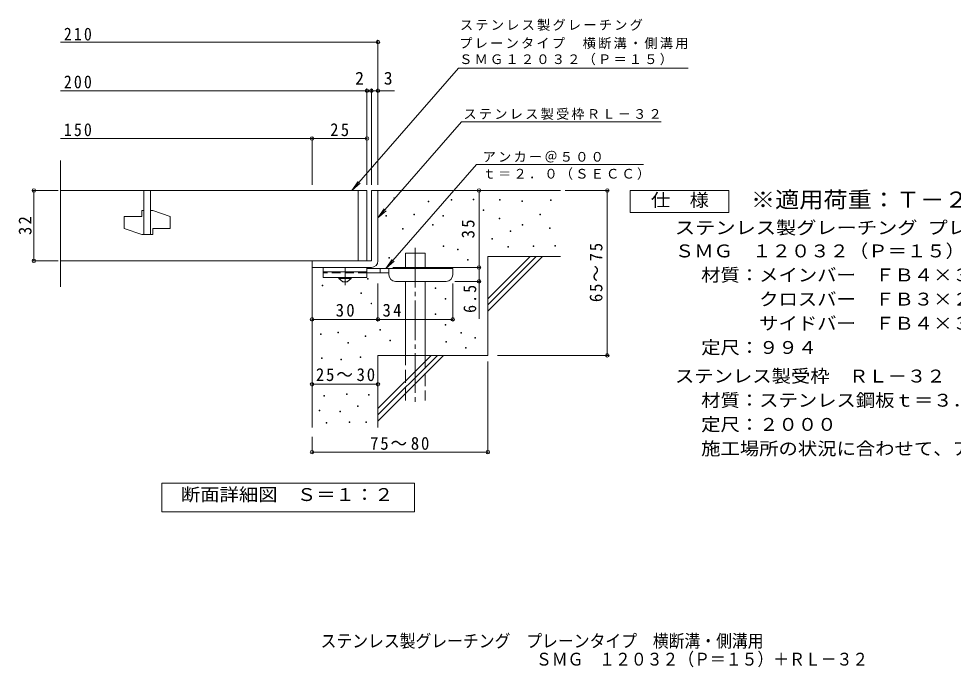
# Model space of a CAD drawing. Units: millimetres, scale not verified. Extents: x -305 to 335, y -274 to 227.
# Drawn here: x -304.6 to 120.8, y -273.9 to 21.2 of the extents above; entities that cross this region are included whole.
import ezdxf
from ezdxf.enums import TextEntityAlignment as Align

# ---------------------------------------------------------------- set-up
doc = ezdxf.new("R2010")
doc.units = ezdxf.units.MM
doc.header["$LTSCALE"] = 2
doc.header["$PDMODE"] = 32
doc.header["$PDSIZE"] = 1.6
for name, pattern in [('CHAIN1', [8, 5, -1, 1, -1]), ('CHAIN2', [12, 9, -1, 1, -1]), ('DASHED2', [3, 2, -1]), ('DASHED3', [4, 3, -1])]:
    doc.linetypes.add(name, pattern=pattern)
for name, color, linetype, lineweight in [('D-0', 7, 'Continuous', 9), ('D-1', 2, 'Continuous', 9), ('D-2', 3, 'Continuous', 9), ('D-4', 7, 'Continuous', 9), ('D-5', 7, 'Continuous', 9), ('D-6', 6, 'Continuous', 9), ('D-9', 4, 'Continuous', 9)]:
    doc.layers.add(name, color=color, linetype=linetype, lineweight=lineweight)
doc.layers.add('F-5_F-5ﾚｲﾔ', color=2, linetype='Continuous')
doc.styles.add('ＭＳ ゴシック', font='')
doc.styles.get('ＭＳ ゴシック').set_extended_font_data('MS Gothic')

msp = doc.modelspace()

# ---------------------------------------------------------------- linework, layer by layer
at = {"layer": 'D-0'}
for points in [[(-133.918, -60.533), (-133.918, -60.233), (-133.618, -60.233), (-133.618, -60.533)], [(-118.252, -62.153), (-118.252, -61.853), (-117.952, -61.853), (-117.952, -62.153)], [(-107.718, -61.343), (-107.718, -61.043), (-107.418, -61.043), (-107.418, -61.343)], [(-97.717, -61.234), (-97.717, -60.933), (-97.417, -60.933), (-97.417, -61.234)], [(-85.689, -61.437), (-85.689, -61.137), (-85.389, -61.137), (-85.389, -61.437)], [(-75.538, -61.979), (-75.538, -61.679), (-75.238, -61.679), (-75.238, -61.979)], [(-62.544, -61.573), (-62.544, -61.272), (-62.244, -61.272), (-62.244, -61.573)], [(-124.805, -68.054), (-124.805, -67.754), (-124.505, -67.754), (-124.505, -68.054)], [(-93.147, -66.031), (-93.147, -65.731), (-92.847, -65.731), (-92.847, -66.031)], [(-67.417, -68.069), (-67.417, -67.769), (-67.117, -67.769), (-67.117, -68.069)], [(-137.523, -68.595), (-137.523, -68.295), (-137.223, -68.295), (-137.223, -68.595)], [(-111.541, -68.596), (-111.541, -68.296), (-111.241, -68.296), (-111.241, -68.596)], [(-85.96, -69.829), (-85.96, -69.529), (-85.66, -69.529), (-85.66, -69.829)], [(-129.938, -74.555), (-129.938, -74.255), (-129.638, -74.255), (-129.638, -74.555)], [(-116.278, -72.792), (-116.278, -72.492), (-115.978, -72.492), (-115.978, -72.792)], [(-80.952, -75.649), (-80.952, -75.349), (-80.652, -75.349), (-80.652, -75.649)], [(-75.402, -72.806), (-75.402, -72.506), (-75.102, -72.506), (-75.102, -72.806)], [(-62.95, -74.295), (-62.95, -73.995), (-62.65, -73.995), (-62.65, -74.295)], [(-89.241, -79.145), (-89.241, -78.845), (-88.941, -78.845), (-88.941, -79.145)], [(-111.405, -82.401), (-111.405, -82.101), (-111.105, -82.101), (-111.105, -82.401)], [(-104.9, -83.899), (-104.9, -83.599), (-104.6, -83.599), (-104.6, -83.899)], [(-81.899, -82.687), (-81.899, -82.387), (-81.599, -82.387), (-81.599, -82.687)], [(-70.394, -82.416), (-70.394, -82.116), (-70.094, -82.116), (-70.094, -82.416)], [(-60.514, -82.281), (-60.514, -81.981), (-60.214, -81.981), (-60.214, -82.281)], [(-136.079, -87.813), (-136.079, -87.513), (-135.779, -87.513), (-135.779, -87.813)], [(-100.329, -88.696), (-100.329, -88.396), (-100.029, -88.396), (-100.029, -88.696)], [(-145.822, -97.335), (-145.822, -97.035), (-145.522, -97.035), (-145.522, -97.335)], [(-166.501, -100.31), (-166.501, -100.01), (-166.201, -100.01), (-166.201, -100.31)], [(-115.042, -101.568), (-115.042, -101.268), (-114.742, -101.268), (-114.742, -101.568)], [(-148.804, -103.797), (-148.804, -103.497), (-148.504, -103.497), (-148.504, -103.797)], [(-110.471, -106.365), (-110.471, -106.065), (-110.171, -106.065), (-110.171, -106.365)], [(-144.234, -108.595), (-144.234, -108.295), (-143.933, -108.295), (-143.933, -108.595)], [(-115.042, -113.401), (-115.042, -113.101), (-114.742, -113.101), (-114.742, -113.401)], [(-110.471, -118.198), (-110.471, -117.898), (-110.171, -117.898), (-110.171, -118.198)], [(-167.289, -122.543), (-167.289, -122.243), (-166.989, -122.243), (-166.989, -122.543)], [(-159.342, -121.694), (-159.342, -121.394), (-159.042, -121.394), (-159.042, -121.694)], [(-146.832, -123.372), (-146.832, -123.072), (-146.532, -123.072), (-146.532, -123.372)], [(-140.268, -120.517), (-140.268, -120.217), (-139.968, -120.217), (-139.968, -120.517)], [(-103.294, -121.939), (-103.294, -121.639), (-102.994, -121.639), (-102.994, -121.939)], [(-154.771, -126.491), (-154.771, -126.191), (-154.471, -126.191), (-154.471, -126.491)], [(-135.697, -125.314), (-135.697, -125.014), (-135.397, -125.014), (-135.397, -125.314)], [(-110.197, -125.999), (-110.197, -125.699), (-109.897, -125.699), (-109.897, -125.999)], [(-96.923, -124.089), (-96.923, -123.789), (-96.623, -123.789), (-96.623, -124.089)], [(-101.245, -128.681), (-101.245, -128.381), (-100.945, -128.381), (-100.945, -128.681)], [(-166.805, -133.428), (-166.805, -133.128), (-166.505, -133.128), (-166.505, -133.428)], [(-157.974, -134.037), (-157.974, -133.737), (-157.674, -133.737), (-157.674, -134.037)], [(-149.142, -132.971), (-149.142, -132.671), (-148.842, -132.671), (-148.842, -132.971)], [(-165.74, -150.482), (-165.74, -150.182), (-165.44, -150.182), (-165.44, -150.482)], [(-155.385, -149.721), (-155.385, -149.421), (-155.085, -149.421), (-155.085, -149.721)], [(-145.412, -150.102), (-145.412, -149.801), (-145.112, -149.801), (-145.112, -150.102)], [(-167.871, -157.182), (-167.871, -156.882), (-167.571, -156.882), (-167.571, -157.182)], [(-158.431, -157.639), (-158.431, -157.339), (-158.131, -157.339), (-158.131, -157.639)], [(-150.361, -155.279), (-150.361, -154.979), (-150.061, -154.979), (-150.061, -155.279)], [(-164.598, -162.892), (-164.598, -162.592), (-164.298, -162.592), (-164.298, -162.892)], [(-154.243, -162.588), (-154.243, -162.288), (-153.943, -162.288), (-153.943, -162.588)], [(-146.63, -162.588), (-146.63, -162.288), (-146.33, -162.288), (-146.33, -162.588)]]:
    msp.add_lwpolyline(points, close=True, dxfattribs=at)
at = {"layer": 'D-1'}
for p, q in [((-144.058, -57), (-144.058, -89)), ((-144.058, -57), (-141.058, -57)), ((-141.058, -89), (-141.058, -57)), ((-171.058, -89), (-144.058, -89)), ((-171.058, -92), (-171.058, -89)), ((-171.058, -92), (-144.058, -92))]:
    msp.add_line(p, q, dxfattribs=at)
msp.add_arc((-144.058, -89), 3, 270, 0, dxfattribs=at)
at = {"layer": 'D-2'}
for p, q in [((-285.592, -100.761), (-285.592, -43.26)), ((-146.058, -57), (-285.592, -57)), ((-247.558, -57), (-247.558, -77)), ((-244.558, -57), (-244.558, -77)), ((-150.058, -57), (-150.058, -89)), ((-146.058, -57), (-146.058, -89)), ((-248.558, -66), (-248.558, -68.75)), ((-247.558, -66), (-248.558, -66)), ((-243.558, -66), (-244.558, -66)), ((-243.558, -66), (-235.558, -68.75)), ((-256.558, -68.75), (-256.558, -74.25)), ((-256.558, -68.75), (-248.558, -68.75)), ((-235.558, -68.75), (-235.558, -74.25)), ((-256.558, -74.25), (-248.558, -77)), ((-243.558, -74.25), (-243.558, -77)), ((-243.558, -74.25), (-235.558, -74.25)), ((-243.558, -77), (-248.558, -77)), ((-285.592, -89), (-146.058, -89))]:
    msp.add_line(p, q, dxfattribs=at)
at = {"layer": 'D-4'}
for p, q in [((-285.592, 10.574), (-141.058, 10.574)), ((-141.058, -54.409), (-141.058, 11.174)), ((-285.592, -11.566), (-146.058, -11.566)), ((-146.058, -54.409), (-146.058, -10.966)), ((-146.058, -11.566), (-145.058, -11.566)), ((-145.058, -11.566), (-133.526, -11.566)), ((-144.058, -54.409), (-144.058, -10.966)), ((-285.592, -33.316), (-171.058, -33.316)), ((-171.058, -54.409), (-171.058, -32.716)), ((-171.058, -33.316), (-146.058, -33.316)), ((-286.662, -57), (-298.272, -57)), ((-297.672, -89), (-297.672, -57)), ((-95.065, -92), (-95.065, -57)), ((-55.852, -57), (-36.121, -57)), ((-36.721, -132), (-36.721, -57)), ((-286.662, -89), (-298.272, -89)), ((-134.256, -92), (-94.465, -92)), ((-95.065, -92), (-95.065, -115.35)), ((-141.056, -116.22), (-141.056, -99.3)), ((-107.056, -116.22), (-107.056, -99.3)), ((-94.465, -98.3), (-106.056, -98.3)), ((-91.058, -134.755), (-91.058, -176.616)), ((-86.611, -132), (-36.121, -132)), ((-171.058, -145.124), (-141.058, -145.124)), ((-171.058, -169), (-171.058, -176.616)), ((-171.058, -176.017), (-91.058, -176.017))]:
    msp.add_line(p, q, dxfattribs=at)
msp.add_lwpolyline([(-171.056, -115.62), (-141.056, -115.62), (-107.056, -115.62)], dxfattribs=at)
for p in [(-141.058, 10.574), (-146.058, -11.566), (-144.058, -11.566), (-141.058, -11.566), (-171.058, -33.316), (-146.058, -33.316), (-297.672, -57), (-95.065, -57), (-36.721, -57), (-297.672, -89), (-95.065, -92), (-95.065, -98.3), (-171.056, -115.62), (-141.056, -115.62), (-107.056, -115.62), (-36.721, -132), (-171.058, -145.124), (-141.058, -145.124), (-171.058, -176.017), (-91.058, -176.017)]:
    msp.add_point(p, dxfattribs=at)
at = {"layer": 'D-5'}
for p, q in [((-104.405, -1.277), (0.069, -1.277)), ((-103.04, -25.799), (-12.121, -25.799)), ((-137.434, -92.5), (-96.25, -45.182)), ((-20.192, -45.182), (-96.25, -45.182)), ((-152.905, -57), (-150.143, -52.832)), ((-141.058, -69.479), (-137.311, -66.169)), ((-137.434, -92.5), (-134.672, -88.332)), ((-137.434, -92.5), (-133.687, -89.189))]:
    msp.add_line(p, q, dxfattribs=at)
for points in [[(-104.405, -1.277), (-152.905, -57), (-149.158, -53.689)], [(-103.04, -25.799), (-141.058, -69.479), (-138.296, -65.312)]]:
    msp.add_lwpolyline(points, dxfattribs=at)
for points in [[(-26.345, -67), (-26.345, -57), (18.655, -57), (18.655, -67)], [(-239.457, -203.188), (-239.457, -190.188), (-124.457, -190.188), (-124.457, -203.188)]]:
    msp.add_lwpolyline(points, close=True, dxfattribs=at)
at = {"layer": 'D-6'}
for p, q in [((-141.058, -57), (-58.058, -57)), ((-128.599, -92.5), (-128.599, -85.5)), ((-128.599, -85.5), (-119.599, -85.5)), ((-119.599, -92.5), (-119.599, -85.5)), ((-91.058, -106.202), (-71.856, -87)), ((-91.058, -87), (-58.058, -87)), ((-91.058, -109.03), (-69.028, -87)), ((-91.058, -87), (-91.058, -132)), ((-91.058, -111.858), (-66.2, -87)), ((-171.058, -92), (-171.058, -164.73)), ((-128.599, -132), (-128.599, -98.3)), ((-119.599, -132), (-119.599, -98.3)), ((-141.058, -132), (-91.058, -132)), ((-141.058, -132), (-141.058, -164.73)), ((-141.058, -156.201), (-116.856, -132)), ((-141.058, -159.03), (-114.028, -132)), ((-141.058, -161.858), (-111.2, -132))]:
    msp.add_line(p, q, dxfattribs=at)
at = {"layer": 'D-6', "linetype": 'CHAIN2'}
msp.add_line((-124.099, -83.05), (-124.099, -154.666), dxfattribs=at)
at = {"layer": 'D-6', "linetype": 'DASHED3'}
for p, q in [((-128.599, -152.5), (-128.599, -132)), ((-119.599, -132), (-119.599, -152.5))]:
    msp.add_line(p, q, dxfattribs=at)
at = {"layer": 'D-9', "color": 3}
for p, q in [((-166.056, -92), (-166.056, -96.5)), ((-146.056, -92), (-166.056, -92)), ((-146.056, -92), (-146.056, -96.5)), ((-146.056, -94), (-166.056, -94)), ((-146.056, -96.5), (-166.056, -96.5))]:
    msp.add_line(p, q, dxfattribs=at)
at = {"layer": 'D-9', "linetype": 'CHAIN1'}
msp.add_line((-156.056, -100.048), (-156.056, -92), dxfattribs=at)
at = {"layer": 'D-9'}
for p, q in [((-107.056, -92.5), (-146.056, -92.5)), ((-140.056, -94.5), (-140.056, -92.5)), ((-136.056, -95.3), (-136.056, -92.5)), ((-107.056, -95.3), (-107.056, -92.5)), ((-136.051, -94.5), (-146.056, -94.5)), ((-133.056, -98.3), (-110.056, -98.3))]:
    msp.add_line(p, q, dxfattribs=at)
at = {"layer": 'D-9', "color": 3, "linetype": 'DASHED2'}
msp.add_line((-146.056, -94.5), (-166.056, -94.5), dxfattribs=at)
at = {"layer": 'D-9', "color": 2}
for p, q in [((-158.806, -97), (-158.806, -96.5)), ((-158.806, -97), (-157.056, -98.5)), ((-158.806, -97), (-153.306, -97)), ((-155.056, -98.5), (-153.306, -97)), ((-153.306, -97), (-153.306, -96.5)), ((-157.056, -98.5), (-155.056, -98.5))]:
    msp.add_line(p, q, dxfattribs=at)
at = {"layer": 'D-9'}
for centre, start, end in [((-133.056, -95.3), 180, 270), ((-110.056, -95.3), 270, 0)]:
    msp.add_arc(centre, 3, start, end, dxfattribs=at)

# ---------------------------------------------------------------- texts
at = {"layer": 'D-4', "color": 2, "style": 'ＭＳ ゴシック'}
for s, p in [('2', (-151.426, -10.566)), ('3', (-138.398, -10.566))]:
    msp.add_text(s, height=5.865, dxfattribs=at).set_placement(p, align=Align.BOTTOM_LEFT)
at = {"layer": 'D-4', "color": 2, "char_height": 5.865, "attachment_point": 7, "style": 'ＭＳ ゴシック'}
for s, insert in [('\\T1.27;\\W0.9;210', (-284.005, 11.185)), ('\\T1.27;\\W0.9;200', (-284.005, -10.566)), ('\\T1.27;\\W0.9;150', (-284.005, -32.316)), ('\\T1.27;\\W0.95;25', (-162.808, -32.316)), ('\\T1.27;\\W0.95;30', (-160.306, -114.42)), ('\\T1.27;\\W0.95;34', (-138.983, -114.42)), ('\\T1.22;\\W0.95;25～30', (-169.308, -143.753)), ('\\T1.22;\\W0.95;75～80', (-144.631, -175.017))]:
    msp.add_mtext(s, dxfattribs=dict(at, insert=insert))
at = {"layer": 'D-4', "color": 2, "char_height": 5.865, "attachment_point": 7, "rotation": 90, "style": 'ＭＳ ゴシック'}
for s, insert in [('\\T1.27;\\W0.95;32', (-298.672, -77.25)), ('\\T1.27;\\W0.95;35', (-97.065, -78.75)), ('\\T1.22;\\W0.95;65～75', (-38.827, -107.75)), ('\\T1.27;\\W0.9;6.5', (-96.265, -112.639))]:
    msp.add_mtext(s, dxfattribs=dict(at, insert=insert))
at = {"layer": 'D-5', "color": 2, "style": 'ＭＳ ゴシック'}
for s, width, p in [('仕\u3000様', 1.1, (-16.845, -66)), ('ステンレス製グレーチング プレーンタイプ 横断溝・側溝用', 1.15, (-5.927, -78.584)), ('ＳＭＧ\u3000１２０３２（Ｐ＝１５）', 1.1, (-5.927, -89.159)), ('材質：メインバー\u3000ＦＢ４×３２（ＳＵＳ３０４）', 1.1, (6.016, -100.084)), ('\u3000\u3000\u3000クロスバー\u3000ＦＢ３×２０（ＳＵＳ３０４）', 1.1, (6.016, -111.084)), ('\u3000\u3000\u3000サイドバー\u3000ＦＢ４×３２（ＳＵＳ３０４）', 1.1, (6.016, -122.084)), ('定尺：９９４', 1.1, (6.016, -133.084)), ('ステンレス製受枠\u3000ＲＬ－３２', 1.1, (-5.927, -146.084)), ('材質：ステンレス鋼板ｔ＝３．０（ＳＵＳ３０４）', 1.1, (6.016, -157.084)), ('定尺：２０００', 1.1, (6.016, -168.084)), ('施工場所の状況に合わせて、アンカーをプライヤー等で折り曲げてご使用ください。', 1.1, (6.016, -179.084)), ('断面詳細図\u3000Ｓ＝１：２', 1.1, (-230.772, -199.994))]:
    msp.add_text(s, height=5.865, dxfattribs=dict(at, width=width)).set_placement(p, align=Align.BOTTOM_LEFT)
at = {"layer": 'D-5', "color": 3, "style": 'ＭＳ ゴシック', "width": 1.1}
msp.add_text('※適用荷重：Ｔ－２０', height=7.331, dxfattribs=at).set_placement((28.655, -67), align=Align.BOTTOM_LEFT)
at = {"layer": 'D-5', "char_height": 4.399, "attachment_point": 7, "style": 'ＭＳ ゴシック'}
for s, insert in [('\\T1.17;ステンレス製グレーチング', (-103.743, 15.657)), ('\\T1.17;プレーンタイプ\u3000横断溝・側溝用', (-104.053, 7.326)), ('\\T1.17;ＳＭＧ１２０３２（Ｐ＝１５）', (-104.097, -0.019)), ('\\T1.17;ステンレス製受枠ＲＬ－３２', (-102.163, -24.847)), ('\\T1.17;アンカー＠５００', (-93.403, -44.25)), ('\\T1.17;ｔ＝２．０（ＳＥＣＣ）', (-93.403, -52.113))]:
    msp.add_mtext(s, dxfattribs=dict(at, insert=insert))
at = {"layer": 'F-5_F-5ﾚｲﾔ', "style": 'ＭＳ ゴシック', "width": 0.9}
for s, p in [('ステンレス製グレーチング\u3000プレーンタイプ\u3000横断溝・側溝用', (-167.177, -266.598)), ('ＳＭＧ\u3000１２０３２（Ｐ＝１５）＋ＲＬ－３２', (-69.16, -274.883))]:
    msp.add_text(s, height=5.865, dxfattribs=at).set_placement(p, align=Align.BOTTOM_LEFT)

doc.saveas('drawing.dxf')
